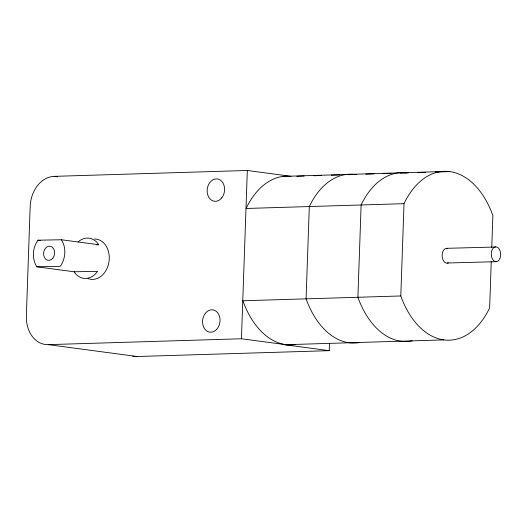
<?xml version="1.0" encoding="UTF-8"?>
<svg xmlns="http://www.w3.org/2000/svg" width="527" height="527" viewBox="0 0 527 527"><rect width="100%" height="100%" fill="white"/><g stroke="black" fill="none" stroke-linecap="round" stroke-linejoin="round"><path stroke-width="0.79" d="M329.48 343.4L329.217 350.672L137.112 356.515L48.267 344.638A29.558 22.832 -82.4 0 1 26.35 315.89L30.171 206.505A29.558 22.832 -82.4 0 1 54.143 176.361L247.321 170.484L241.438 338.762L285.977 344.698A84.366 53.148 88.3 0 1 242.881 300.765L400.797 295.963A84.366 53.148 88.3 0 0 489.642 307.84L491.269 261.287M400.797 295.963L404.018 203.672L246.102 208.475A84.366 53.148 88.3 0 1 287.063 176.123M491.757 247.4L492.87 215.55A84.366 53.148 88.3 0 0 404.018 203.672M78.068 241.933A20.27 15.658 -82.4 0 1 97.159 242.558L98.694 244.732L61.356 239.745L37.951 240.213C32.483 247.723 31.679 258.922 36.857 266.8L74.195 271.787L97.6 271.319L94.814 274.593A20.27 15.658 -82.4 0 1 75.723 273.968L74.195 271.787M283.085 176.393L441 171.591M296.78 176.268L304.171 176.044M314.02 175.748L321.404 175.517M331.259 175.221L339.467 174.971M348.499 174.694L356.707 174.444M365.751 174.173L373.979 173.923M383.024 173.647L391.245 173.396M400.296 173.119L408.491 172.869M417.397 172.599L425.487 172.355M435.203 172.059L449.768 171.618M446.448 248.329L496.816 246.985A7.437 4.684 88.3 0 1 500.657 254.844A7.437 4.684 88.3 0 1 496.355 261.682L445.994 263.026A7.437 4.684 88.3 0 1 442.146 255.173A7.437 4.684 88.3 0 1 446.448 248.329L447.673 248.48M48.267 344.638L241.438 338.762M329.217 350.672L284.837 344.73L443.892 339.895M96.27 244.785L98.694 244.732M36.857 266.8L60.262 266.326C65.697 258.829 66.554 247.604 61.356 239.745M496.355 261.682L495.136 261.53A7.437 4.684 88.3 0 1 491.296 253.678A7.437 4.684 88.3 0 1 495.597 246.834M247.321 170.484L291.049 176.314M54.143 176.361L57.403 176.795M37.951 240.213L40.388 240.543M406.87 172.922A84.366 53.148 88.3 0 0 361.12 204.977L357.899 297.268A84.366 53.148 88.3 0 0 412.14 340.831M137.112 356.515A29.558 22.832 -82.4 0 1 132.659 356.087M94.596 239.014A20.27 15.658 -82.4 0 1 109.115 260.779A20.27 15.658 -82.4 0 1 90.018 279.165M89.359 279.007A20.27 15.658 -82.4 0 1 88.049 278.579M295.192 344.513A84.366 53.148 88.3 0 1 284.837 344.73M355.066 174.496A84.366 53.148 88.3 0 0 309.309 206.551L306.088 298.842A84.366 53.148 88.3 0 0 359.539 342.557M448.411 262.828A7.437 4.684 88.3 0 1 447.212 263.177M216.366 329.685A11.265 8.702 -82.4 0 0 214.95 310.502A11.265 8.702 -82.4 0 0 202.585 322.807A11.265 8.702 -82.4 0 0 216.366 329.685M221.821 197.803A11.265 8.702 -82.4 0 0 218.455 179.193A11.265 8.702 -82.4 0 0 207.342 193.35A11.265 8.702 -82.4 0 0 221.821 197.803M52.845 258.177A7.134 5.507 -82.4 0 0 50.783 246.366A7.134 5.507 -82.4 0 0 43.695 255.272A7.134 5.507 -82.4 0 0 52.845 258.177"/></g></svg>
